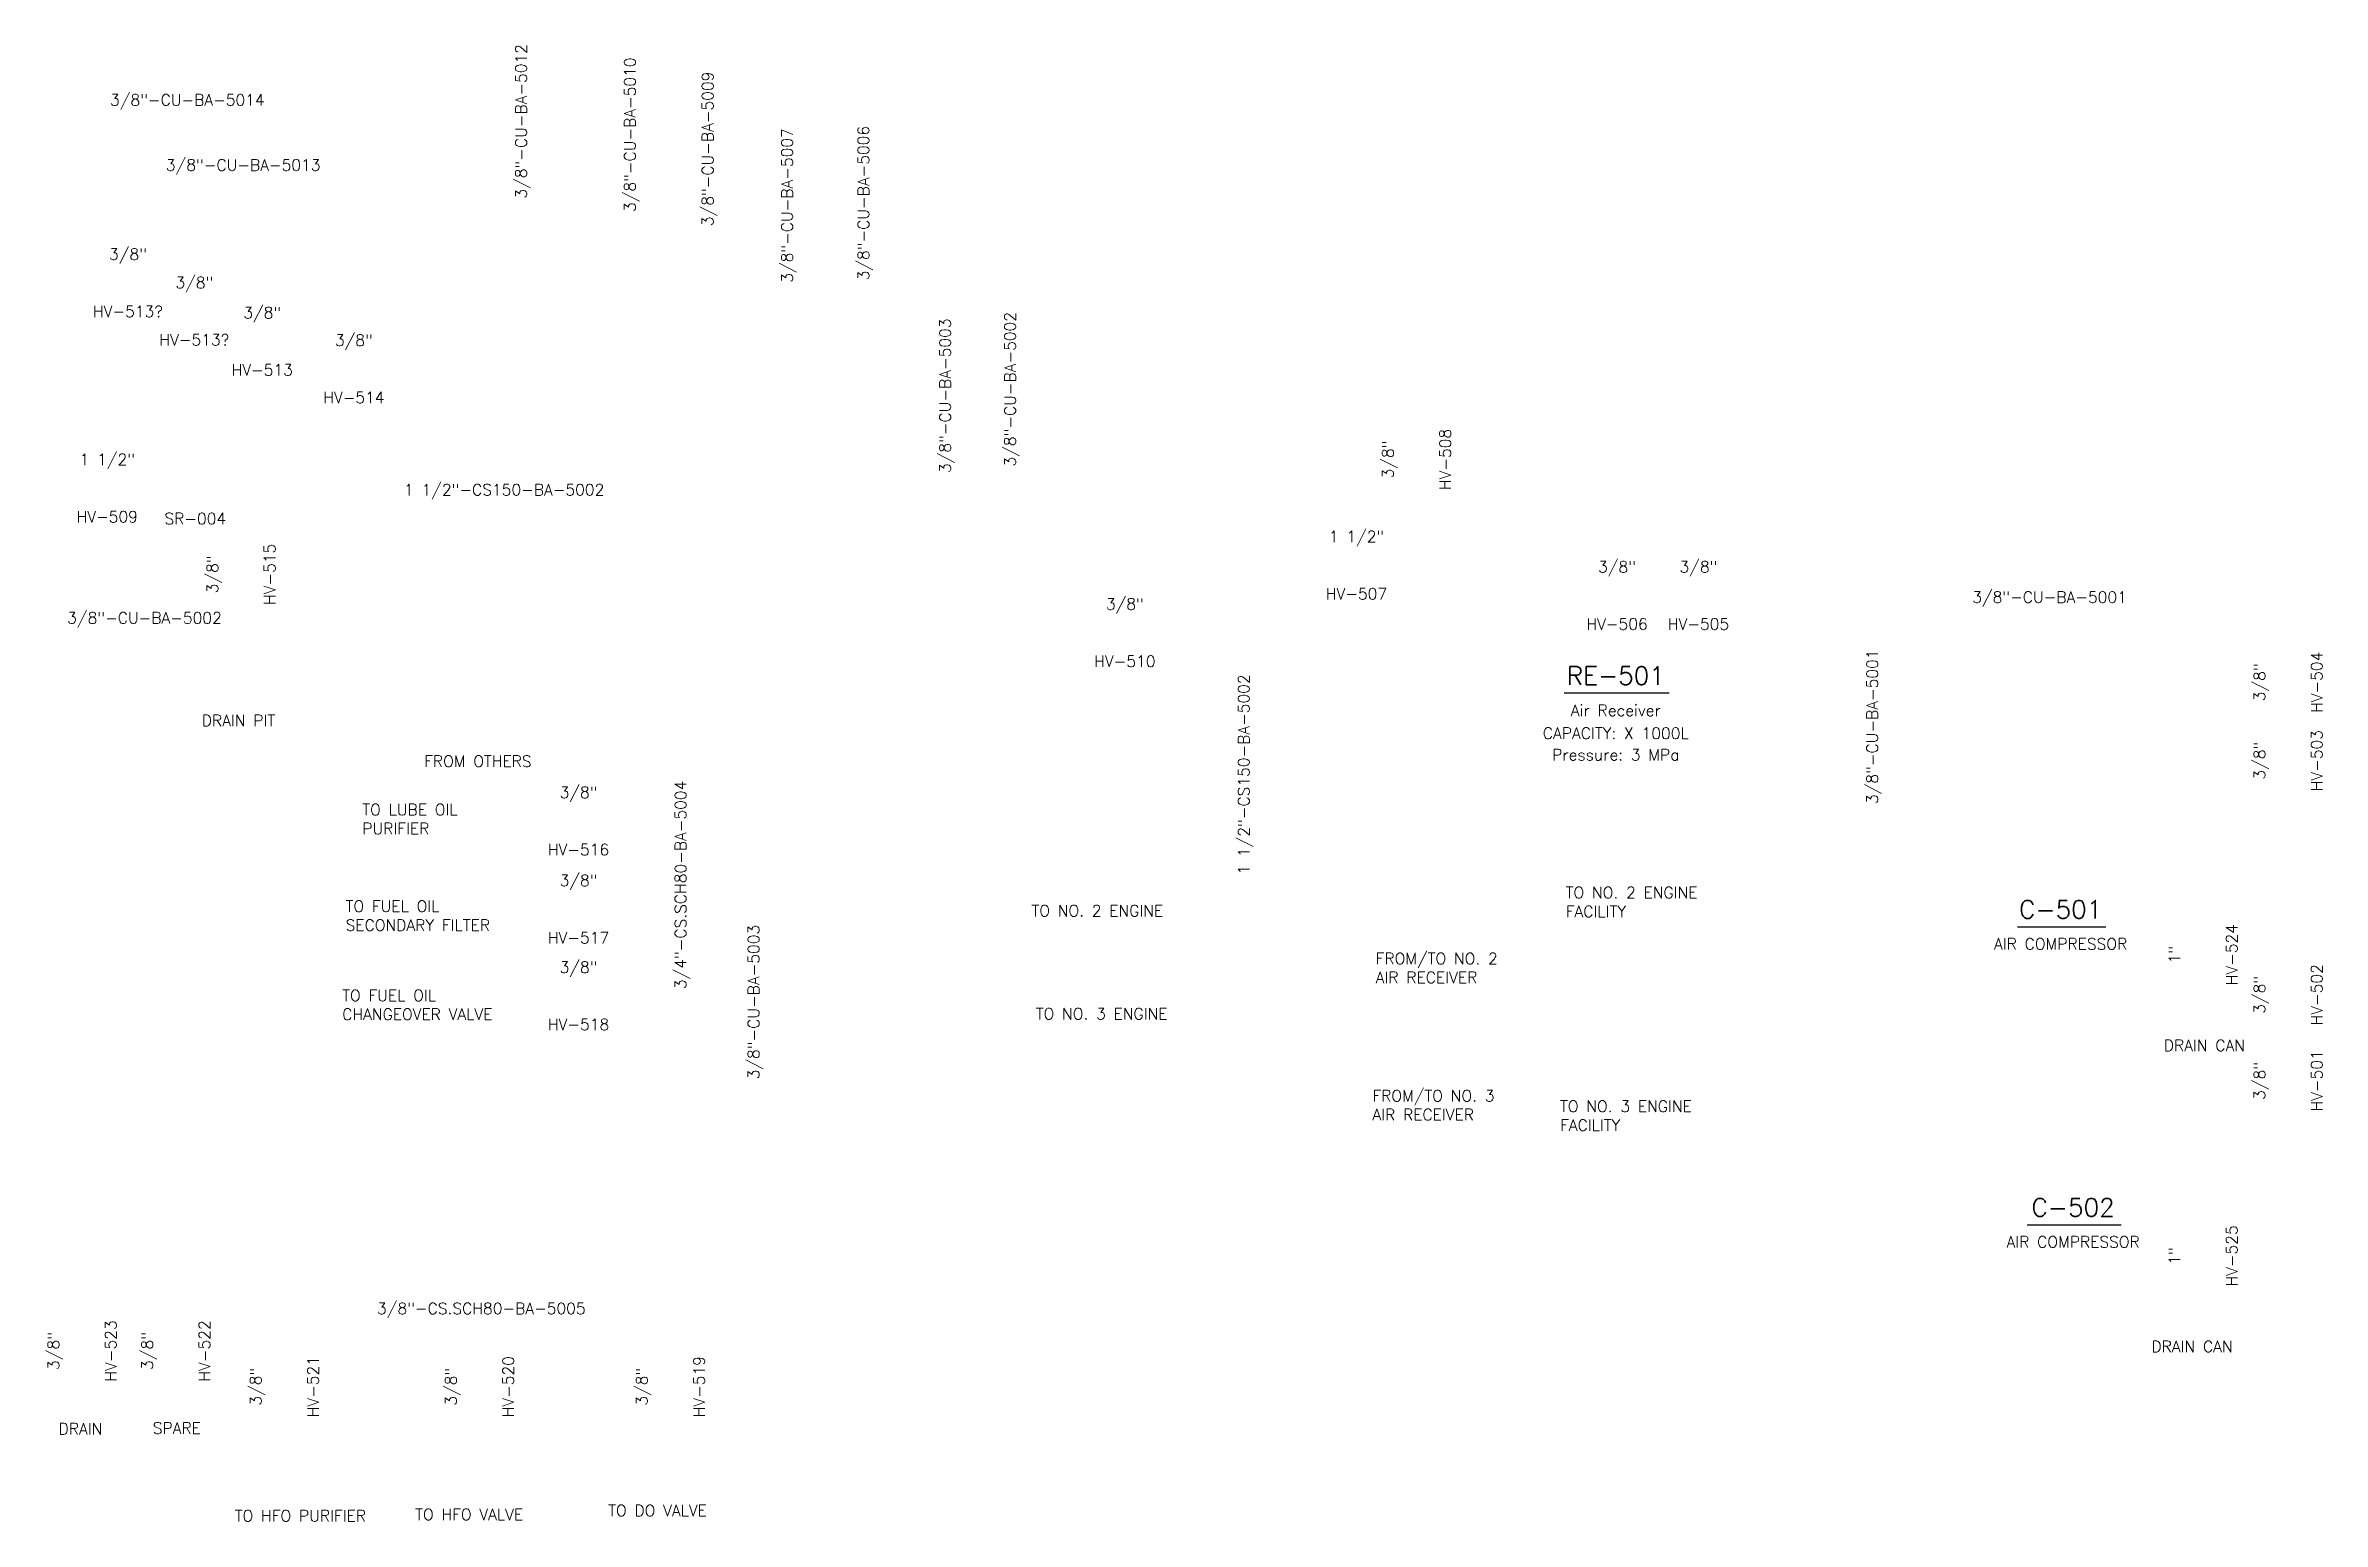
# Model space of a CAD drawing. Header units: inches. Extents: x 5.3 to 25.4, y 1.8 to 14.8.
import ezdxf
from ezdxf.enums import TextEntityAlignment as Align

# ---------------------------------------------------------------- set-up
doc = ezdxf.new("R2010")
doc.units = ezdxf.units.IN
doc.header["$MEASUREMENT"] = 0
doc.layers.add('Text', color=7, linetype='Continuous')
doc.styles.get("Standard").update_dxf_attribs({"font": 'romans.shx', "height": 0.1})

# ---------------------------------------------------------------- blocks, each defined once
blk = doc.blocks.new('Valve Label_block')
at = {"color": 0, "linetype": 'ByBlock', "lineweight": -2}
blk.add_attdef('#(TargetObject.Size)', text='', height=0.1, dxfattribs=at).set_placement((0, 0.1875), align=Align.BOTTOM_CENTER)
blk.add_attdef('#(TargetObject.Tag)', text='', height=0.1, dxfattribs=at).set_placement((0, -0.1875), align=Align.TOP_CENTER)
blk = doc.blocks.new('Pipeline Tag_block')
at = {"color": 0, "linetype": 'ByBlock', "lineweight": -2}
blk.add_attdef('#(TargetObject.Tag)', text='', height=0.1, dxfattribs=at).set_placement((0, 0), align=Align.MIDDLE_CENTER)
blk = doc.blocks.new('*U30')
at = {"color": 0, "linetype": 'ByBlock', "lineweight": -3}
blk.add_line((-0.381, -0.152), (0.397, -0.152), dxfattribs=at)
at = {"color": 0, "linetype": 'ByBlock', "lineweight": -2}
for tag, height, p in [('#(TargetObject.Tag)', 0.16, (0, 0)), ('#(TargetObject.Description)', 0.1, (0, -0.304))]:
    blk.add_attdef(tag, text='', height=height, dxfattribs=at).set_placement(p, align=Align.MIDDLE)
blk = doc.blocks.new('*U31')
at = {"color": 0, "linetype": 'ByBlock', "lineweight": -3}
blk.add_line((-0.405, -0.152), (0.422, -0.152), dxfattribs=at)
at = {"color": 0, "linetype": 'ByBlock', "lineweight": -2}
for tag, height, p in [('#(TargetObject.Tag)', 0.16, (0, 0)), ('#(TargetObject.Description)', 0.1, (0, -0.304))]:
    blk.add_attdef(tag, text='', height=height, dxfattribs=at).set_placement(p, align=Align.MIDDLE)
blk = doc.blocks.new('*U32')
at = {"color": 0, "linetype": 'ByBlock', "lineweight": -3}
blk.add_line((-0.455, -0.152), (0.471, -0.152), dxfattribs=at)
at = {"color": 0, "linetype": 'ByBlock', "lineweight": -2}
for tag, height, p in [('#(TargetObject.Tag)', 0.16, (0, 0)), ('#(TargetObject.Description)', 0.1, (0, -0.304)), ('#(TargetObject.Width) X #(TargetObject.Height)', 0.1, (0, -0.508)), ('#(Tanks.DesignPressure) @#(Tanks.DesignTemperature)', 0.1, (0, -0.698))]:
    blk.add_attdef(tag, text='', height=height, dxfattribs=at).set_placement(p, align=Align.MIDDLE)
blk = doc.blocks.new('Tag_block')
at = {"color": 0, "linetype": 'ByBlock', "lineweight": -2}
blk.add_attdef('#(TargetObject.Tag)', text='', height=0.1, dxfattribs=at).set_placement((0, 0), align=Align.MIDDLE_CENTER)

msp = doc.modelspace()

# ---------------------------------------------------------------- block references
msp.add_blockref('Tag_block', (6.664, 10.649)).add_auto_attribs({'#(TargetObject.Tag)': 'SR-004'})
at = {"layer": 'Text', "rotation": 90}
for name, p, values in [('Pipeline Tag_block', (9.535, 14.152), {'#(TargetObject.Tag)': '3/8"-CU-BA-5012'}), ('Pipeline Tag_block', (10.495, 14.034), {'#(TargetObject.Tag)': '3/8"-CU-BA-5010'}), ('Pipeline Tag_block', (11.18, 13.909), {'#(TargetObject.Tag)': '3/8"-CU-BA-5009'}), ('Pipeline Tag_block', (11.88, 13.41), {'#(TargetObject.Tag)': '3/8"-CU-BA-5007'}), ('Pipeline Tag_block', (12.553, 13.431), {'#(TargetObject.Tag)': '3/8"-CU-BA-5006'}), ('Pipeline Tag_block', (13.845, 11.789), {'#(TargetObject.Tag)': '3/8"-CU-BA-5002'}), ('Pipeline Tag_block', (13.273, 11.732), {'#(TargetObject.Tag)': '3/8"-CU-BA-5003'}), ('Valve Label_block', (17.443, 11.17), {'#(TargetObject.Size)': '3/8"', '#(TargetObject.Tag)': 'HV-508'}), ('Valve Label_block', (7.082, 10.157), {'#(TargetObject.Size)': '3/8"', '#(TargetObject.Tag)': 'HV-515'}), ('Pipeline Tag_block', (21.444, 8.813), {'#(TargetObject.Tag)': '3/8"-CU-BA-5001'}), ('Valve Label_block', (25.125, 9.205), {'#(TargetObject.Size)': '3/8"', '#(TargetObject.Tag)': 'HV-504'}), ('Pipeline Tag_block', (15.905, 8.392), {'#(TargetObject.Tag)': '1 1/2"-CS150-BA-5002'}), ('Valve Label_block', (25.125, 8.514), {'#(TargetObject.Size)': '3/8"', '#(TargetObject.Tag)': 'HV-503'}), ('Pipeline Tag_block', (10.941, 7.418), {'#(TargetObject.Tag)': '3/4"-CS.SCH80-BA-5004'}), ('Pipeline Tag_block', (11.585, 6.385), {'#(TargetObject.Tag)': '3/8"-CU-BA-5003'}), ('Valve Label_block', (24.375, 6.803), {'#(TargetObject.Size)': '1"', '#(TargetObject.Tag)': 'HV-524'}), ('Valve Label_block', (25.125, 6.449), {'#(TargetObject.Size)': '3/8"', '#(TargetObject.Tag)': 'HV-502'}), ('Valve Label_block', (25.125, 5.69), {'#(TargetObject.Size)': '3/8"', '#(TargetObject.Tag)': 'HV-501'}), ('Valve Label_block', (24.375, 4.146), {'#(TargetObject.Size)': '1"', '#(TargetObject.Tag)': 'HV-525'}), ('Valve Label_block', (5.681, 3.308), {'#(TargetObject.Size)': '3/8"', '#(TargetObject.Tag)': 'HV-523'}), ('Valve Label_block', (6.508, 3.308), {'#(TargetObject.Size)': '3/8"', '#(TargetObject.Tag)': 'HV-522'}), ('Valve Label_block', (7.464, 2.993), {'#(TargetObject.Size)': '3/8"', '#(TargetObject.Tag)': 'HV-521'}), ('Valve Label_block', (9.185, 2.993), {'#(TargetObject.Size)': '3/8"', '#(TargetObject.Tag)': 'HV-520'}), ('Valve Label_block', (10.867, 2.993), {'#(TargetObject.Size)': '3/8"', '#(TargetObject.Tag)': 'HV-519'})]:
    msp.add_blockref(name, p, dxfattribs=at).add_auto_attribs(values)
at = {"layer": 'Text'}
for name, p, values in [('Pipeline Tag_block', (6.594, 14.341), {'#(TargetObject.Tag)': '3/8"-CU-BA-5014'}), ('Pipeline Tag_block', (7.086, 13.767), {'#(TargetObject.Tag)': '3/8"-CU-BA-5013'}), ('Valve Label_block', (6.071, 12.713), {'#(TargetObject.Size)': '3/8"', '#(TargetObject.Tag)': 'HV-513?'}), ('Valve Label_block', (6.656, 12.463), {'#(TargetObject.Size)': '3/8"', '#(TargetObject.Tag)': 'HV-513?'}), ('Valve Label_block', (7.254, 12.197), {'#(TargetObject.Size)': '3/8"', '#(TargetObject.Tag)': 'HV-513'}), ('Valve Label_block', (8.062, 11.954), {'#(TargetObject.Size)': '3/8"', '#(TargetObject.Tag)': 'HV-514'}), ('Valve Label_block', (5.888, 10.903), {'#(TargetObject.Size)': '1 1/2"', '#(TargetObject.Tag)': 'HV-509'}), ('Pipeline Tag_block', (9.386, 10.903), {'#(TargetObject.Tag)': '1 1/2"-CS150-BA-5002'}), ('Valve Label_block', (16.899, 10.223), {'#(TargetObject.Size)': '1 1/2"', '#(TargetObject.Tag)': 'HV-507'}), ('Valve Label_block', (19.195, 9.956), {'#(TargetObject.Size)': '3/8"', '#(TargetObject.Tag)': 'HV-506'}), ('Valve Label_block', (19.913, 9.956), {'#(TargetObject.Size)': '3/8"', '#(TargetObject.Tag)': 'HV-505'}), ('Pipeline Tag_block', (6.216, 9.773), {'#(TargetObject.Tag)': '3/8"-CU-BA-5002'}), ('Valve Label_block', (14.857, 9.628), {'#(TargetObject.Size)': '3/8"', '#(TargetObject.Tag)': 'HV-510'}), ('Pipeline Tag_block', (23.007, 9.956), {'#(TargetObject.Tag)': '3/8"-CU-BA-5001'}), ('*U32', (19.184, 9.264), {'#(TargetObject.Tag)': 'RE-501', '#(TargetObject.Description)': 'Air Receiver', '#(TargetObject.Width) X #(TargetObject.Height)': 'CAPACITY: X 1000L', '#(Tanks.DesignPressure) @#(Tanks.DesignTemperature)': 'Pressure: 3 MPa'}), ('Valve Label_block', (10.042, 7.967), {'#(TargetObject.Size)': '3/8"', '#(TargetObject.Tag)': 'HV-516'}), ('Valve Label_block', (10.042, 7.19), {'#(TargetObject.Size)': '3/8"', '#(TargetObject.Tag)': 'HV-517'}), ('*U30', (23.105, 7.202), {'#(TargetObject.Tag)': 'C-501', '#(TargetObject.Description)': 'AIR COMPRESSOR'}), ('Valve Label_block', (10.042, 6.425), {'#(TargetObject.Size)': '3/8"', '#(TargetObject.Tag)': 'HV-518'}), ('*U31', (23.215, 4.574), {'#(TargetObject.Tag)': 'C-502', '#(TargetObject.Description)': 'AIR COMPRESSOR'}), ('Pipeline Tag_block', (9.185, 3.683), {'#(TargetObject.Tag)': '3/8"-CS.SCH80-BA-5005'})]:
    msp.add_blockref(name, p, dxfattribs=at).add_auto_attribs(values)

# ---------------------------------------------------------------- texts
at = {"layer": 'Text', "char_height": 0.1, "attachment_point": 1}
for s, width, heights, insert in [('DRAIN PIT', 0.96291, [0.305], (6.721, 8.918)), ('FROM OTHERS', 1.3118, [0.293], (8.681, 8.559)), ('TO LUBE OIL PURIFIER', 1.3118, [0.293], (8.136, 8.132)), ('TO FUEL OIL SECONDARY FILTER', 1.59888, [0.471], (7.989, 7.28)), ('TO NO. 2 ENGINE', 1.3118, [0.293], (14.034, 7.241)), ('TO NO. 2 ENGINE FACILITY', 1.3118, [0.293], (18.743, 7.401)), ('FROM/TO NO. 2 AIR RECEIVER', 1.3118, [0.293], (17.068, 6.819)), ('TO FUEL OIL CHANGEOVER VALVE', 1.59888, [0.471], (7.959, 6.494)), ('TO NO. 3 ENGINE', 1.3118, [0.293], (14.072, 6.332)), ('DRAIN CAN', 0.96291, [0.305], (24.014, 6.053)), ('FROM/TO NO. 3 AIR RECEIVER', 1.3118, [0.293], (17.039, 5.609)), ('TO NO. 3 ENGINE FACILITY', 1.3118, [0.293], (18.693, 5.516)), ('DRAIN CAN', 0.96291, [0.305], (23.905, 3.398)), ('DRAIN', 0.50993, [0.293], (5.459, 2.672)), ('SPARE', 0.50993, [0.293], (6.289, 2.678)), ('TO HFO PURIFIER', 1.3118, [0.293], (7.012, 1.905)), ('TO HFO VALVE', 1.3118, [0.293], (8.602, 1.917)), ('TO DO VALVE', 1.3118, [0.293], (10.303, 1.951))]:
    msp.add_mtext_dynamic_manual_height_columns(s, width=width, gutter_width=0.5, heights=heights, dxfattribs=dict(at, insert=insert))

doc.saveas('drawing.dxf')
